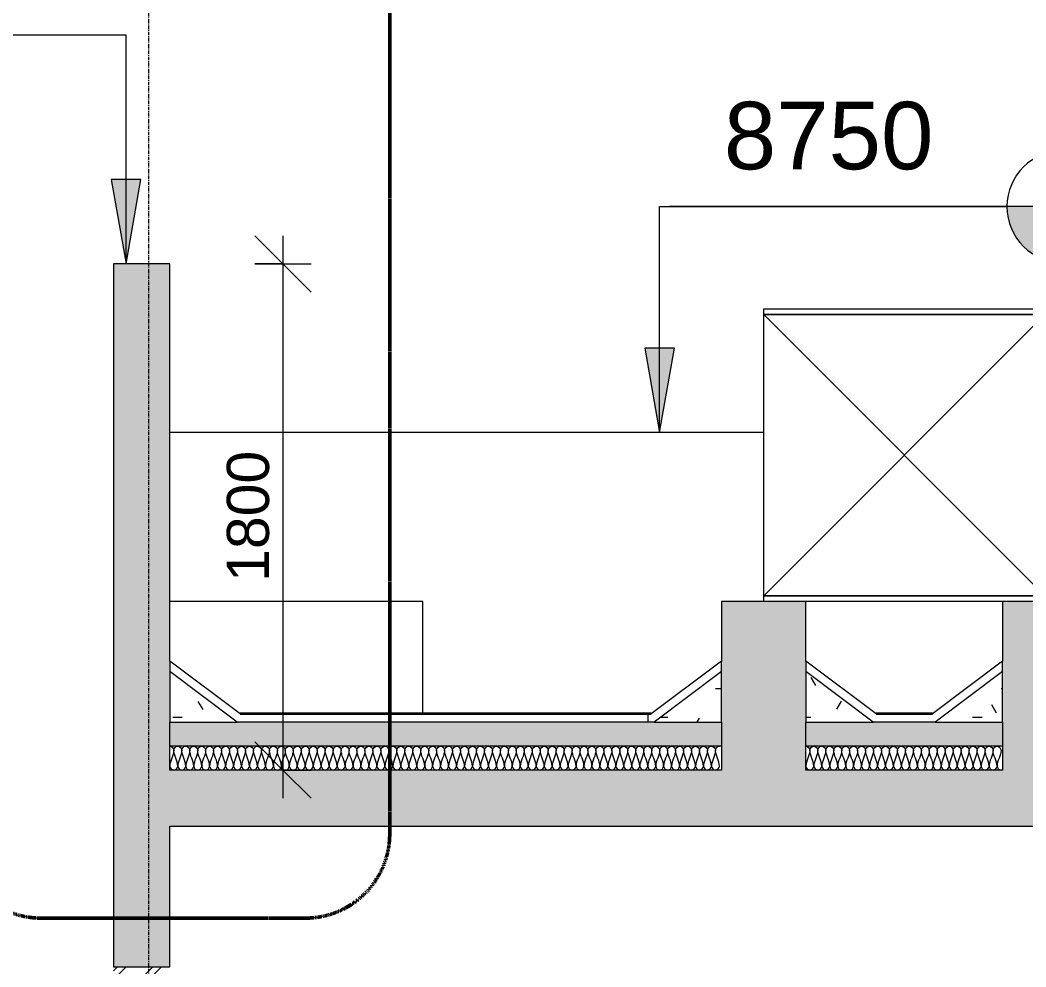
# Model space of a CAD drawing. Header units: millimetres. Extents: x -25665 to 60211, y -6376 to 13478.
# Drawn here: x 27173 to 30751, y 6850 to 10217 of the extents above; entities that cross this region are included whole.
import ezdxf

# ---------------------------------------------------------------- set-up
doc = ezdxf.new("R2010")
doc.units = ezdxf.units.MM
doc.linetypes.add('Callout Boundary', pattern=[2.38125, 1.190625, -1.190625])
doc.linetypes.add('Grid Line', pattern=[22.225, 12.7, -3.175, 3.175, -3.175])
for name, color, linetype, lineweight in [('A-ANNO-DIMS', 211, 'Continuous', 9), ('A-ANNO-DIMS-100', 211, 'Continuous', 9), ('A-ANNO-SYMB', 150, 'Continuous', 9), ('A-DETL', 90, 'Continuous', 9), ('A-DETL-GENF', 92, 'Continuous', 9), ('A-DETL-THIN', 151, 'Continuous', 9), ('A-FLOR', 192, 'Continuous', 9), ('A-FLOR-MCUT', 51, 'Continuous', 9), ('A-FLOR-PATT', 8, 'Continuous', 35), ('A-WALL', 113, 'Continuous', 9), ('A-WALL-PATT', 111, 'Continuous', 18), ('G-ANNO-DIMS', 111, 'Continuous', 9), ('P-SANR-FIXT', 6, 'Continuous', 9), ('S-GRID', 1, 'Continuous', 9)]:
    doc.layers.add(name, color=color, linetype=linetype, lineweight=lineweight)
doc.styles.add('Arial_2', font='arial.ttf', dxfattribs={"height": 240})
doc.styles.add('Arial_4', font='arial.ttf', dxfattribs={"height": 150})
doc.dimstyles.new('100', dxfattribs={"dimscale": 304.8, "dimtxt": 153.03891, "dimasz": 0.656168, "dimexe": 0.328084, "dimexo": 0.0625, "dimgap": 0.016404, "dimtad": 1, "dimdec": 0, "dimzin": 0, "dimdsep": 46, "dimtxsty": 'Arial_4', "dimblk1": 'OBLIQUE', "dimblk2": 'OBLIQUE', "dimsah": 1, "dimcen": 0.09, "dimdle": 0.328084, "dimazin": 0, "dimtfac": 1, "dimtdec": 4, "dimtix": 1, "dimtmove": 0, "dimatfit": 3, "dimfxl": 0.328084, "dimfxlon": 1, "dimtvp": 1, "dimtolj": 1, "dimtzin": 0, "dimarcsym": 2})
pattern_1 = [(0, (33405.6, 4690), (406.4, 101.6), [33.528, -271.272, 33.528, -271.272, -1625.6]), (0, (33405.6, 4690), (406.4, 101.6), [-609.6, 33.528, -576.072, 33.528, -271.272, -711.2]), (0, (33405.6, 4690), (406.4, 101.6), [-1524, 33.528, -169.672, 33.528, -474.472]), (120, (33558, 4740.8), (-291.1882, 301.1527), [33.528, -271.272, 33.528, -271.272, -1625.6]), (120, (33558, 4740.8), (-291.1882, 301.1527), [-609.6, 33.528, -576.072, 33.528, -271.272, -711.2]), (120, (33558, 4740.8), (-291.1882, 301.1527), [-1524, 33.528, -169.672, 33.528, -474.472]), (240, (33608.8, 4944), (-115.2118, -402.7527), [33.528, -271.272, 33.528, -271.272, -1625.6]), (240, (33608.8, 4944), (-115.2118, -402.7527), [-609.6, 33.528, -576.072, 33.528, -271.272, -711.2]), (240, (33608.8, 4944), (-115.2118, -402.7527), [-1524, 33.528, -169.672, 33.528, -474.472])]

# ---------------------------------------------------------------- blocks, each defined once
blk = doc.blocks.new('1m only - 1m only-860609-Section - B')
at = {"layer": 'P-SANR-FIXT'}
for p, q in [((-4926.4, 9190), (-3926.4, 9190)), ((-4926.4, 9170), (-4926.4, 9190)), ((-3926.4, 9170), (-4926.4, 9170)), ((-3926.4, 9170), (-4926.4, 8170)), ((-4926.4, 9170), (-3926.4, 8170)), ((-4926.4, 9170), (-3926.4, 9170)), ((-4926.4, 8170), (-4926.4, 9170)), ((-3926.4, 9170), (-3926.4, 9190)), ((-3926.4, 8170), (-3926.4, 9170)), ((-4926.4, 8170), (-3926.4, 8170)), ((-4926.4, 8150), (-4926.4, 8170)), ((-3926.4, 8170), (-4926.4, 8170)), ((-3926.4, 8150), (-3926.4, 8170)), ((-4076.4, 8150), (-4776.4, 8150))]:
    blk.add_line(p, q, dxfattribs=at)
blk = doc.blocks.new('Spot Elevations - Standard-23738-Section - B')
at = {"layer": 'G-ANNO-DIMS'}
h = blk.add_hatch(color=256, dxfattribs=at)
edge = h.paths.add_edge_path()
edge.add_line((-9495.1, 10163.3), (-9695.1, 10163.3))
edge.add_arc((-9495.1, 10163.3), 200, 90, 180, ccw=False)
edge.add_line((-9495.1, 10363.3), (-9495.1, 10163.3))
h = blk.add_hatch(color=256, dxfattribs=at)
edge = h.paths.add_edge_path()
edge.add_line((-9495.1, 10163.3), (-9295.1, 10163.3))
edge.add_arc((-9495.1, 10163.3), 200, 270, 360, ccw=False)
edge.add_line((-9495.1, 9963.3), (-9495.1, 10163.3))
for p, q in [((-9495.1, 9863.3), (-9495.1, 10463.3)), ((-9795.1, 10163.3), (-8095.1, 10163.3))]:
    blk.add_line(p, q, dxfattribs=at)
blk.add_circle((-9495.1, 10163.3), 200, dxfattribs=at)
blk = doc.blocks.new('DIMBLOCK58-Section - B')
at = {"layer": 'A-ANNO-DIMS-100', "transparency": 16777216}
for p, q in [((28107.8, 9350), (28007.8, 9450)), ((28107.8, 9450), (28107.8, 7450)), ((28007.8, 9350), (28207.8, 9350)), ((28107.8, 9350), (28007.8, 9350)), ((28107.8, 9350), (28207.8, 9250)), ((28107.8, 7550), (28007.8, 7650)), ((28207.8, 7550), (28007.8, 7550)), ((28107.8, 7550), (28207.8, 7450)), ((28107.8, 7550), (28207.8, 7550))]:
    blk.add_line(p, q, dxfattribs=at)
at = {"layer": 'A-ANNO-DIMS-100', "color": 0, "transparency": 16777216, "insert": (27908.1, 8219.3), "char_height": 150, "width": 553.765, "attachment_point": 1, "rotation": 90, "line_spacing_factor": 0.941778, "style": 'Arial_4'}
blk.add_mtext('1800', dxfattribs=at)
blk = doc.blocks.new('_Oblique')
at = {"color": 0, "linetype": 'ByBlock', "lineweight": -2}
blk.add_line((-0.5, -0.5), (0.5, 0.5), dxfattribs=at)

msp = doc.modelspace()

# ---------------------------------------------------------------- hatches: boundary and pattern name
at = {"layer": 'A-DETL-GENF'}
msp.add_hatch(color=253, dxfattribs=at).paths.add_polyline_path([(38402.3, 6850), (38480.3, 6850), (38480.3, 8750), (38280.3, 8750), (38280.3, 7550), (30967.8, 7550), (30967.8, 8150), (30667.8, 8150), (30667.8, 7550), (29967.8, 7550), (29967.8, 8150), (29667.8, 8150), (29667.8, 7550), (27705.3, 7550), (27705.3, 9350), (27505.3, 9350), (27505.3, 6850), (27705.3, 6850), (27705.3, 7350), (38230.3, 7350), (38230.3, 6850), (38280.3, 6850)])
at = {"layer": 'A-DETL-GENF', "lineweight": 18}
h = msp.add_hatch(dxfattribs=at)
h.set_pattern_fill('FP_23', color=250, style=0, pattern_type=2)
h.set_pattern_definition(pattern_1)
h.paths.add_polyline_path([(27705.3, 7720), (27945.3, 7720), (27705.3, 7900), (27705.3, 7750)])
h = msp.add_hatch(dxfattribs=at)
h.set_pattern_fill('FP_23', color=250, style=0, pattern_type=2)
h.set_pattern_definition(pattern_1)
h.paths.add_polyline_path([(29667.8, 7720), (29667.8, 7900), (29427.8, 7720)])
h = msp.add_hatch(dxfattribs=at)
h.set_pattern_fill('FP_23', color=250, style=0, pattern_type=2)
h.set_pattern_definition(pattern_1)
h.paths.add_polyline_path([(29967.8, 7720), (30207.8, 7720), (29967.8, 7900), (29967.8, 7740.8)])
h = msp.add_hatch(dxfattribs=at)
h.set_pattern_fill('FP_23', color=250, style=0, pattern_type=2)
h.set_pattern_definition(pattern_1)
h.paths.add_polyline_path([(30667.8, 7720), (30667.8, 7900), (30427.8, 7720)])
at = {"layer": 'A-FLOR-PATT', "lineweight": 9}
h = msp.add_hatch(dxfattribs=at)
h.set_pattern_fill('FP_22', color=256, style=0, pattern_type=2)
h.set_pattern_definition([(90, (33405.6, 4690), (-2000, 1e-13), [])])
h.paths.add_polyline_path([(38040.3, 7720), (38030.3, 7750), (31217.5, 7749), (31207.8, 7720), (38030.3, 7720)])
h.paths.add_polyline_path([(28501.4, 7720), (29427.8, 7720), (29417.8, 7750), (27955.3, 7750), (27945.3, 7720), (27955.3, 7720)])
h.paths.add_polyline_path([(30417.8, 7720), (30427.8, 7720), (30417.8, 7750), (30217.8, 7750), (30207.8, 7720), (30217.8, 7720)])
h = msp.add_hatch(dxfattribs=at)
h.set_pattern_fill('FP_23', color=256, style=0, pattern_type=2)
h.set_pattern_definition(pattern_1)
h.paths.add_polyline_path([(38264, 7635), (38280.3, 7635), (38280.3, 7720), (30967.8, 7720), (30967.8, 7635), (38068.6, 7635)])
h.paths.add_polyline_path([(28490.5, 7635), (29667.8, 7635), (29667.8, 7720), (27705.3, 7720), (27705.3, 7635), (27955.3, 7635)])
h.paths.add_polyline_path([(30417.8, 7635), (30667.8, 7635), (30667.8, 7720), (29967.8, 7720), (29967.8, 7635), (30217.8, 7635)])
at = {"layer": 'A-WALL-PATT', "lineweight": 9}
h = msp.add_hatch(dxfattribs=at)
h.set_pattern_fill('FP_21', color=256, style=0, pattern_type=2)
h.set_pattern_definition([(45, (33405.6, 4690), (-62.8618, 62.8618), []), (45, (33405.6, 4785.25), (-62.8618, 62.8618), [])])
h.paths.add_polyline_path([(27596.2, 50), (27705.3, 50), (27705.3, 1780), (27505.3, 1780), (27505.3, 50), (27519.8, 50)])
h.paths.add_polyline_path([(27636.2, 2480), (27705.3, 2480), (27705.3, 6850), (27505.3, 6850), (27505.3, 2480)])
at = {"layer": 'G-ANNO-DIMS'}
for points in [[(27549.5, 9350), (27602.4, 9650), (27496.6, 9650)], [(29447.7, 8750), (29500.6, 9050), (29394.8, 9050)]]:
    msp.add_hatch(color=256, dxfattribs=at).paths.add_polyline_path(points)

# ---------------------------------------------------------------- linework, layer by layer
at = {"layer": 'A-ANNO-SYMB', "linetype": 'Callout Boundary', "lineweight": 50}
for p, q in [((28487.5, 7323.4), (28487.5, 10405.9)), ((27247.3, 7023.4), (28187.5, 7023.4))]:
    msp.add_line(p, q, dxfattribs=at)
for centre, start, end in [((27247.3, 7323.4), 180, 270), ((28187.5, 7323.4), 270, 0)]:
    msp.add_arc(centre, 300, start, end, dxfattribs=at)
at = {"layer": 'A-DETL'}
for points in [[(27705.3, 7635), (27712, 7635), (27719.5, 7627.5), (27719.5, 7620.8)], [(27719.5, 7620.8), (27719.5, 7601.4), (27705.3, 7583.6), (27705.3, 7564.2)], [(27719.5, 7620.8), (27719.5, 7627.5), (27733.6, 7642.5), (27747.8, 7627.5), (27747.8, 7620.8)], [(27733.6, 7564.2), (27733.6, 7583.6), (27719.5, 7601.4), (27719.5, 7620.8)], [(27747.8, 7620.8), (27747.8, 7601.4), (27733.6, 7583.6), (27733.6, 7564.2)], [(27747.8, 7620.8), (27747.8, 7627.5), (27762, 7642.5), (27776.1, 7627.5), (27776.1, 7620.8)], [(27762, 7564.2), (27762, 7583.6), (27747.8, 7601.4), (27747.8, 7620.8)], [(27776.1, 7620.8), (27776.1, 7601.4), (27762, 7583.6), (27762, 7564.2)], [(27776.1, 7620.8), (27776.1, 7627.5), (27790.3, 7642.5), (27804.5, 7627.5), (27804.5, 7620.8)], [(27790.3, 7564.2), (27790.3, 7583.6), (27776.1, 7601.4), (27776.1, 7620.8)], [(27804.5, 7620.8), (27804.5, 7601.4), (27790.3, 7583.6), (27790.3, 7564.2)], [(27804.5, 7620.8), (27804.5, 7627.5), (27818.6, 7642.5), (27832.8, 7627.5), (27832.8, 7620.8)], [(27818.6, 7564.2), (27818.6, 7583.6), (27804.5, 7601.4), (27804.5, 7620.8)], [(27832.8, 7620.8), (27832.8, 7601.4), (27818.6, 7583.6), (27818.6, 7564.2)], [(27832.8, 7620.8), (27832.8, 7627.5), (27847, 7642.5), (27861.1, 7627.5), (27861.1, 7620.8)], [(27847, 7564.2), (27847, 7583.6), (27832.8, 7601.4), (27832.8, 7620.8)], [(27861.1, 7620.8), (27861.1, 7601.4), (27847, 7583.6), (27847, 7564.2)], [(27861.1, 7620.8), (27861.1, 7627.5), (27875.3, 7642.5), (27889.5, 7627.5), (27889.5, 7620.8)], [(27875.3, 7564.2), (27875.3, 7583.6), (27861.1, 7601.4), (27861.1, 7620.8)], [(27889.5, 7620.8), (27889.5, 7601.4), (27875.3, 7583.6), (27875.3, 7564.2)], [(27889.5, 7620.8), (27889.5, 7627.5), (27903.6, 7642.5), (27917.8, 7627.5), (27917.8, 7620.8)], [(27903.6, 7564.2), (27903.6, 7583.6), (27889.5, 7601.4), (27889.5, 7620.8)], [(27917.8, 7620.8), (27917.8, 7601.4), (27903.6, 7583.6), (27903.6, 7564.2)], [(27917.8, 7620.8), (27917.8, 7627.5), (27932, 7642.5), (27946.1, 7627.5), (27946.1, 7620.8)], [(27932, 7564.2), (27932, 7583.6), (27917.8, 7601.4), (27917.8, 7620.8)], [(27946.1, 7620.8), (27946.1, 7601.4), (27932, 7583.6), (27932, 7564.2)], [(27946.1, 7620.8), (27946.1, 7627.5), (27960.3, 7642.5), (27974.5, 7627.5), (27974.5, 7620.8)], [(27960.3, 7564.2), (27960.3, 7583.6), (27946.1, 7601.4), (27946.1, 7620.8)], [(27974.5, 7620.8), (27974.5, 7601.4), (27960.3, 7583.6), (27960.3, 7564.2)], [(27974.5, 7620.8), (27974.5, 7627.5), (27988.6, 7642.5), (28002.8, 7627.5), (28002.8, 7620.8)], [(27988.6, 7564.2), (27988.6, 7583.6), (27974.5, 7601.4), (27974.5, 7620.8)], [(28002.8, 7620.8), (28002.8, 7601.4), (27988.6, 7583.6), (27988.6, 7564.2)], [(28002.8, 7620.8), (28002.8, 7627.5), (28017, 7642.5), (28031.1, 7627.5), (28031.1, 7620.8)], [(28017, 7564.2), (28017, 7583.6), (28002.8, 7601.4), (28002.8, 7620.8)], [(28031.1, 7620.8), (28031.1, 7601.4), (28017, 7583.6), (28017, 7564.2)], [(28031.1, 7620.8), (28031.1, 7627.5), (28045.3, 7642.5), (28059.5, 7627.5), (28059.5, 7620.8)], [(28045.3, 7564.2), (28045.3, 7583.6), (28031.1, 7601.4), (28031.1, 7620.8)], [(28059.5, 7620.8), (28059.5, 7601.4), (28045.3, 7583.6), (28045.3, 7564.2)], [(28059.5, 7620.8), (28059.5, 7627.5), (28073.6, 7642.5), (28087.8, 7627.5), (28087.8, 7620.8)], [(28073.6, 7564.2), (28073.6, 7583.6), (28059.5, 7601.4), (28059.5, 7620.8)], [(28087.8, 7620.8), (28087.8, 7601.4), (28073.6, 7583.6), (28073.6, 7564.2)], [(28087.8, 7620.8), (28087.8, 7627.5), (28102, 7642.5), (28116.1, 7627.5), (28116.1, 7620.8)], [(28102, 7564.2), (28102, 7583.6), (28087.8, 7601.4), (28087.8, 7620.8)], [(28116.1, 7620.8), (28116.1, 7601.4), (28102, 7583.6), (28102, 7564.2)], [(28116.1, 7620.8), (28116.1, 7627.5), (28130.3, 7642.5), (28144.5, 7627.5), (28144.5, 7620.8)], [(28130.3, 7564.2), (28130.3, 7583.6), (28116.1, 7601.4), (28116.1, 7620.8)], [(28144.5, 7620.8), (28144.5, 7601.4), (28130.3, 7583.6), (28130.3, 7564.2)], [(28144.5, 7620.8), (28144.5, 7627.5), (28158.6, 7642.5), (28172.8, 7627.5), (28172.8, 7620.8)], [(28158.6, 7564.2), (28158.6, 7583.6), (28144.5, 7601.4), (28144.5, 7620.8)], [(28172.8, 7620.8), (28172.8, 7601.4), (28158.6, 7583.6), (28158.6, 7564.2)], [(28172.8, 7620.8), (28172.8, 7627.5), (28187, 7642.5), (28201.1, 7627.5), (28201.1, 7620.8)], [(28187, 7564.2), (28187, 7583.6), (28172.8, 7601.4), (28172.8, 7620.8)], [(28201.1, 7620.8), (28201.1, 7601.4), (28187, 7583.6), (28187, 7564.2)], [(28201.1, 7620.8), (28201.1, 7627.5), (28215.3, 7642.5), (28229.5, 7627.5), (28229.5, 7620.8)], [(28215.3, 7564.2), (28215.3, 7583.6), (28201.1, 7601.4), (28201.1, 7620.8)], [(28229.5, 7620.8), (28229.5, 7601.4), (28215.3, 7583.6), (28215.3, 7564.2)], [(28229.5, 7620.8), (28229.5, 7627.5), (28243.6, 7642.5), (28257.8, 7627.5), (28257.8, 7620.8)], [(28243.6, 7564.2), (28243.6, 7583.6), (28229.5, 7601.4), (28229.5, 7620.8)], [(28257.8, 7620.8), (28257.8, 7601.4), (28243.6, 7583.6), (28243.6, 7564.2)], [(28257.8, 7620.8), (28257.8, 7627.5), (28272, 7642.5), (28286.1, 7627.5), (28286.1, 7620.8)], [(28272, 7564.2), (28272, 7583.6), (28257.8, 7601.4), (28257.8, 7620.8)], [(28286.1, 7620.8), (28286.1, 7601.4), (28272, 7583.6), (28272, 7564.2)], [(28286.1, 7620.8), (28286.1, 7627.5), (28300.3, 7642.5), (28314.5, 7627.5), (28314.5, 7620.8)], [(28300.3, 7564.2), (28300.3, 7583.6), (28286.1, 7601.4), (28286.1, 7620.8)], [(28314.5, 7620.8), (28314.5, 7601.4), (28300.3, 7583.6), (28300.3, 7564.2)], [(28314.5, 7620.8), (28314.5, 7627.5), (28328.6, 7642.5), (28342.8, 7627.5), (28342.8, 7620.8)], [(28328.6, 7564.2), (28328.6, 7583.6), (28314.5, 7601.4), (28314.5, 7620.8)], [(28342.8, 7620.8), (28342.8, 7601.4), (28328.6, 7583.6), (28328.6, 7564.2)], [(28342.8, 7620.8), (28342.8, 7627.5), (28357, 7642.5), (28371.1, 7627.5), (28371.1, 7620.8)], [(28357, 7564.2), (28357, 7583.6), (28342.8, 7601.4), (28342.8, 7620.8)], [(28371.1, 7620.8), (28371.1, 7601.4), (28357, 7583.6), (28357, 7564.2)], [(28371.1, 7620.8), (28371.1, 7627.5), (28385.3, 7642.5), (28399.5, 7627.5), (28399.5, 7620.8)], [(28385.3, 7564.2), (28385.3, 7583.6), (28371.1, 7601.4), (28371.1, 7620.8)], [(28399.5, 7620.8), (28399.5, 7601.4), (28385.3, 7583.6), (28385.3, 7564.2)], [(28399.5, 7620.8), (28399.5, 7627.5), (28413.6, 7642.5), (28427.8, 7627.5), (28427.8, 7620.8)], [(28413.6, 7564.2), (28413.6, 7583.6), (28399.5, 7601.4), (28399.5, 7620.8)], [(28427.8, 7620.8), (28427.8, 7601.4), (28413.6, 7583.6), (28413.6, 7564.2)], [(28427.8, 7620.8), (28427.8, 7627.5), (28442, 7642.5), (28456.1, 7627.5), (28456.1, 7620.8)], [(28442, 7564.2), (28442, 7583.6), (28427.8, 7601.4), (28427.8, 7620.8)], [(28456.1, 7620.8), (28456.1, 7601.4), (28442, 7583.6), (28442, 7564.2)], [(28456.1, 7620.8), (28456.1, 7627.5), (28470.3, 7642.5), (28484.5, 7627.5), (28484.5, 7620.8)], [(28470.3, 7564.2), (28470.3, 7583.6), (28456.1, 7601.4), (28456.1, 7620.8)], [(28484.5, 7620.8), (28484.5, 7601.4), (28470.3, 7583.6), (28470.3, 7564.2)], [(28484.5, 7620.8), (28484.5, 7627.5), (28498.6, 7642.5), (28512.8, 7627.5), (28512.8, 7620.8)], [(28498.6, 7564.2), (28498.6, 7583.6), (28484.5, 7601.4), (28484.5, 7620.8)], [(28512.8, 7620.8), (28512.8, 7601.4), (28498.6, 7583.6), (28498.6, 7564.2)], [(28512.8, 7620.8), (28512.8, 7627.5), (28527, 7642.5), (28541.1, 7627.5), (28541.1, 7620.8)], [(28527, 7564.2), (28527, 7583.6), (28512.8, 7601.4), (28512.8, 7620.8)], [(28541.1, 7620.8), (28541.1, 7601.4), (28527, 7583.6), (28527, 7564.2)], [(28541.1, 7620.8), (28541.1, 7627.5), (28555.3, 7642.5), (28569.5, 7627.5), (28569.5, 7620.8)], [(28555.3, 7564.2), (28555.3, 7583.6), (28541.1, 7601.4), (28541.1, 7620.8)], [(28569.5, 7620.8), (28569.5, 7601.4), (28555.3, 7583.6), (28555.3, 7564.2)], [(28569.5, 7620.8), (28569.5, 7627.5), (28583.6, 7642.5), (28597.8, 7627.5), (28597.8, 7620.8)], [(28583.6, 7564.2), (28583.6, 7583.6), (28569.5, 7601.4), (28569.5, 7620.8)], [(28597.8, 7620.8), (28597.8, 7601.4), (28583.6, 7583.6), (28583.6, 7564.2)], [(28597.8, 7620.8), (28597.8, 7627.5), (28612, 7642.5), (28626.1, 7627.5), (28626.1, 7620.8)], [(28612, 7564.2), (28612, 7583.6), (28597.8, 7601.4), (28597.8, 7620.8)], [(28626.1, 7620.8), (28626.1, 7601.4), (28612, 7583.6), (28612, 7564.2)], [(28626.1, 7620.8), (28626.1, 7627.5), (28640.3, 7642.5), (28654.5, 7627.5), (28654.5, 7620.8)], [(28640.3, 7564.2), (28640.3, 7583.6), (28626.1, 7601.4), (28626.1, 7620.8)], [(28654.5, 7620.8), (28654.5, 7601.4), (28640.3, 7583.6), (28640.3, 7564.2)], [(28654.5, 7620.8), (28654.5, 7627.5), (28668.6, 7642.5), (28682.8, 7627.5), (28682.8, 7620.8)], [(28668.6, 7564.2), (28668.6, 7583.6), (28654.5, 7601.4), (28654.5, 7620.8)], [(28682.8, 7620.8), (28682.8, 7601.4), (28668.6, 7583.6), (28668.6, 7564.2)], [(28682.8, 7620.8), (28682.8, 7627.5), (28697, 7642.5), (28711.1, 7627.5), (28711.1, 7620.8)], [(28697, 7564.2), (28697, 7583.6), (28682.8, 7601.4), (28682.8, 7620.8)], [(28711.1, 7620.8), (28711.1, 7601.4), (28697, 7583.6), (28697, 7564.2)], [(28711.1, 7620.8), (28711.1, 7627.5), (28725.3, 7642.5), (28739.5, 7627.5), (28739.5, 7620.8)], [(28725.3, 7564.2), (28725.3, 7583.6), (28711.1, 7601.4), (28711.1, 7620.8)], [(28739.5, 7620.8), (28739.5, 7601.4), (28725.3, 7583.6), (28725.3, 7564.2)], [(28739.5, 7620.8), (28739.5, 7627.5), (28753.6, 7642.5), (28767.8, 7627.5), (28767.8, 7620.8)], [(28753.6, 7564.2), (28753.6, 7583.6), (28739.5, 7601.4), (28739.5, 7620.8)], [(28767.8, 7620.8), (28767.8, 7601.4), (28753.6, 7583.6), (28753.6, 7564.2)], [(28767.8, 7620.8), (28767.8, 7627.5), (28782, 7642.5), (28796.1, 7627.5), (28796.1, 7620.8)], [(28782, 7564.2), (28782, 7583.6), (28767.8, 7601.4), (28767.8, 7620.8)], [(28796.1, 7620.8), (28796.1, 7601.4), (28782, 7583.6), (28782, 7564.2)], [(28796.1, 7620.8), (28796.1, 7627.5), (28810.3, 7642.5), (28824.5, 7627.5), (28824.5, 7620.8)], [(28810.3, 7564.2), (28810.3, 7583.6), (28796.1, 7601.4), (28796.1, 7620.8)], [(28824.5, 7620.8), (28824.5, 7601.4), (28810.3, 7583.6), (28810.3, 7564.2)], [(28824.5, 7620.8), (28824.5, 7627.5), (28838.6, 7642.5), (28852.8, 7627.5), (28852.8, 7620.8)], [(28838.6, 7564.2), (28838.6, 7583.6), (28824.5, 7601.4), (28824.5, 7620.8)], [(28852.8, 7620.8), (28852.8, 7601.4), (28838.6, 7583.6), (28838.6, 7564.2)], [(28852.8, 7620.8), (28852.8, 7627.5), (28867, 7642.5), (28881.1, 7627.5), (28881.1, 7620.8)], [(28867, 7564.2), (28867, 7583.6), (28852.8, 7601.4), (28852.8, 7620.8)], [(28881.1, 7620.8), (28881.1, 7601.4), (28867, 7583.6), (28867, 7564.2)], [(28881.1, 7620.8), (28881.1, 7627.5), (28895.3, 7642.5), (28909.5, 7627.5), (28909.5, 7620.8)], [(28895.3, 7564.2), (28895.3, 7583.6), (28881.1, 7601.4), (28881.1, 7620.8)], [(28909.5, 7620.8), (28909.5, 7601.4), (28895.3, 7583.6), (28895.3, 7564.2)], [(28909.5, 7620.8), (28909.5, 7627.5), (28923.6, 7642.5), (28937.8, 7627.5), (28937.8, 7620.8)], [(28923.6, 7564.2), (28923.6, 7583.6), (28909.5, 7601.4), (28909.5, 7620.8)], [(28937.8, 7620.8), (28937.8, 7601.4), (28923.6, 7583.6), (28923.6, 7564.2)], [(28937.8, 7620.8), (28937.8, 7627.5), (28952, 7642.5), (28966.1, 7627.5), (28966.1, 7620.8)], [(28952, 7564.2), (28952, 7583.6), (28937.8, 7601.4), (28937.8, 7620.8)], [(28966.1, 7620.8), (28966.1, 7601.4), (28952, 7583.6), (28952, 7564.2)], [(28966.1, 7620.8), (28966.1, 7627.5), (28980.3, 7642.5), (28994.5, 7627.5), (28994.5, 7620.8)], [(28980.3, 7564.2), (28980.3, 7583.6), (28966.1, 7601.4), (28966.1, 7620.8)], [(28994.5, 7620.8), (28994.5, 7601.4), (28980.3, 7583.6), (28980.3, 7564.2)], [(28994.5, 7620.8), (28994.5, 7627.5), (29008.6, 7642.5), (29022.8, 7627.5), (29022.8, 7620.8)], [(29008.6, 7564.2), (29008.6, 7583.6), (28994.5, 7601.4), (28994.5, 7620.8)], [(29022.8, 7620.8), (29022.8, 7601.4), (29008.6, 7583.6), (29008.6, 7564.2)], [(29022.8, 7620.8), (29022.8, 7627.5), (29037, 7642.5), (29051.1, 7627.5), (29051.1, 7620.8)], [(29037, 7564.2), (29037, 7583.6), (29022.8, 7601.4), (29022.8, 7620.8)], [(29051.1, 7620.8), (29051.1, 7601.4), (29037, 7583.6), (29037, 7564.2)], [(29051.1, 7620.8), (29051.1, 7627.5), (29065.3, 7642.5), (29079.5, 7627.5), (29079.5, 7620.8)], [(29065.3, 7564.2), (29065.3, 7583.6), (29051.1, 7601.4), (29051.1, 7620.8)], [(29079.5, 7620.8), (29079.5, 7601.4), (29065.3, 7583.6), (29065.3, 7564.2)], [(29079.5, 7620.8), (29079.5, 7627.5), (29093.6, 7642.5), (29107.8, 7627.5), (29107.8, 7620.8)], [(29093.6, 7564.2), (29093.6, 7583.6), (29079.5, 7601.4), (29079.5, 7620.8)], [(29107.8, 7620.8), (29107.8, 7601.4), (29093.6, 7583.6), (29093.6, 7564.2)], [(29107.8, 7620.8), (29107.8, 7627.5), (29122, 7642.5), (29136.1, 7627.5), (29136.1, 7620.8)], [(29122, 7564.2), (29122, 7583.6), (29107.8, 7601.4), (29107.8, 7620.8)], [(29136.1, 7620.8), (29136.1, 7601.4), (29122, 7583.6), (29122, 7564.2)], [(29136.1, 7620.8), (29136.1, 7627.5), (29150.3, 7642.5), (29164.5, 7627.5), (29164.5, 7620.8)], [(29150.3, 7564.2), (29150.3, 7583.6), (29136.1, 7601.4), (29136.1, 7620.8)], [(29164.5, 7620.8), (29164.5, 7601.4), (29150.3, 7583.6), (29150.3, 7564.2)], [(29164.5, 7620.8), (29164.5, 7627.5), (29178.6, 7642.5), (29192.8, 7627.5), (29192.8, 7620.8)], [(29178.6, 7564.2), (29178.6, 7583.6), (29164.5, 7601.4), (29164.5, 7620.8)], [(29192.8, 7620.8), (29192.8, 7601.4), (29178.6, 7583.6), (29178.6, 7564.2)], [(29192.8, 7620.8), (29192.8, 7627.5), (29207, 7642.5), (29221.1, 7627.5), (29221.1, 7620.8)], [(29207, 7564.2), (29207, 7583.6), (29192.8, 7601.4), (29192.8, 7620.8)], [(29221.1, 7620.8), (29221.1, 7601.4), (29207, 7583.6), (29207, 7564.2)], [(29221.1, 7620.8), (29221.1, 7627.5), (29235.3, 7642.5), (29249.5, 7627.5), (29249.5, 7620.8)], [(29235.3, 7564.2), (29235.3, 7583.6), (29221.1, 7601.4), (29221.1, 7620.8)], [(29249.5, 7620.8), (29249.5, 7601.4), (29235.3, 7583.6), (29235.3, 7564.2)], [(29249.5, 7620.8), (29249.5, 7627.5), (29263.6, 7642.5), (29277.8, 7627.5), (29277.8, 7620.8)], [(29263.6, 7564.2), (29263.6, 7583.6), (29249.5, 7601.4), (29249.5, 7620.8)], [(29277.8, 7620.8), (29277.8, 7601.4), (29263.6, 7583.6), (29263.6, 7564.2)], [(29277.8, 7620.8), (29277.8, 7627.5), (29292, 7642.5), (29306.1, 7627.5), (29306.1, 7620.8)], [(29292, 7564.2), (29292, 7583.6), (29277.8, 7601.4), (29277.8, 7620.8)], [(29306.1, 7620.8), (29306.1, 7601.4), (29292, 7583.6), (29292, 7564.2)], [(29306.1, 7620.8), (29306.1, 7627.5), (29320.3, 7642.5), (29334.5, 7627.5), (29334.5, 7620.8)], [(29320.3, 7564.2), (29320.3, 7583.6), (29306.1, 7601.4), (29306.1, 7620.8)], [(29334.5, 7620.8), (29334.5, 7601.4), (29320.3, 7583.6), (29320.3, 7564.2)], [(29334.5, 7620.8), (29334.5, 7627.5), (29348.6, 7642.5), (29362.8, 7627.5), (29362.8, 7620.8)], [(29348.6, 7564.2), (29348.6, 7583.6), (29334.5, 7601.4), (29334.5, 7620.8)], [(29362.8, 7620.8), (29362.8, 7601.4), (29348.6, 7583.6), (29348.6, 7564.2)], [(29362.8, 7620.8), (29362.8, 7627.5), (29377, 7642.5), (29391.1, 7627.5), (29391.1, 7620.8)], [(29377, 7564.2), (29377, 7583.6), (29362.8, 7601.4), (29362.8, 7620.8)], [(29391.1, 7620.8), (29391.1, 7601.4), (29377, 7583.6), (29377, 7564.2)], [(29391.1, 7620.8), (29391.1, 7627.5), (29405.3, 7642.5), (29419.5, 7627.5), (29419.5, 7620.8)], [(29405.3, 7564.2), (29405.3, 7583.6), (29391.1, 7601.4), (29391.1, 7620.8)], [(29419.5, 7620.8), (29419.5, 7601.4), (29405.3, 7583.6), (29405.3, 7564.2)], [(29419.5, 7620.8), (29419.5, 7627.5), (29433.6, 7642.5), (29447.8, 7627.5), (29447.8, 7620.8)], [(29433.6, 7564.2), (29433.6, 7583.6), (29419.5, 7601.4), (29419.5, 7620.8)], [(29447.8, 7620.8), (29447.8, 7601.4), (29433.6, 7583.6), (29433.6, 7564.2)], [(29447.8, 7620.8), (29447.8, 7627.5), (29462, 7642.5), (29476.1, 7627.5), (29476.1, 7620.8)], [(29462, 7564.2), (29462, 7583.6), (29447.8, 7601.4), (29447.8, 7620.8)], [(29476.1, 7620.8), (29476.1, 7601.4), (29462, 7583.6), (29462, 7564.2)], [(29476.1, 7620.8), (29476.1, 7627.5), (29490.3, 7642.5), (29504.5, 7627.5), (29504.5, 7620.8)], [(29490.3, 7564.2), (29490.3, 7583.6), (29476.1, 7601.4), (29476.1, 7620.8)], [(29504.5, 7620.8), (29504.5, 7601.4), (29490.3, 7583.6), (29490.3, 7564.2)], [(29504.5, 7620.8), (29504.5, 7627.5), (29518.6, 7642.5), (29532.8, 7627.5), (29532.8, 7620.8)], [(29518.6, 7564.2), (29518.6, 7583.6), (29504.5, 7601.4), (29504.5, 7620.8)], [(29532.8, 7620.8), (29532.8, 7601.4), (29518.6, 7583.6), (29518.6, 7564.2)], [(29532.8, 7620.8), (29532.8, 7627.5), (29547, 7642.5), (29561.1, 7627.5), (29561.1, 7620.8)], [(29547, 7564.2), (29547, 7583.6), (29532.8, 7601.4), (29532.8, 7620.8)], [(29561.1, 7620.8), (29561.1, 7601.4), (29547, 7583.6), (29547, 7564.2)], [(29561.1, 7620.8), (29561.1, 7627.5), (29575.3, 7642.5), (29589.5, 7627.5), (29589.5, 7620.8)], [(29575.3, 7564.2), (29575.3, 7583.6), (29561.1, 7601.4), (29561.1, 7620.8)], [(29589.5, 7620.8), (29589.5, 7601.4), (29575.3, 7583.6), (29575.3, 7564.2)], [(29589.5, 7620.8), (29589.5, 7627.5), (29603.6, 7642.5), (29617.8, 7627.5), (29617.8, 7620.8)], [(29603.6, 7564.2), (29603.6, 7583.6), (29589.5, 7601.4), (29589.5, 7620.8)], [(29617.8, 7620.8), (29617.8, 7601.4), (29603.6, 7583.6), (29603.6, 7564.2)], [(29617.8, 7620.8), (29617.8, 7627.5), (29632, 7642.5), (29646.1, 7627.5), (29646.1, 7620.8)], [(29632, 7564.2), (29632, 7583.6), (29617.8, 7601.4), (29617.8, 7620.8)], [(29646.1, 7620.8), (29646.1, 7601.4), (29632, 7583.6), (29632, 7564.2)], [(29646.1, 7620.8), (29646.1, 7627.5), (29653.6, 7635), (29660.3, 7635)], [(29660.3, 7564.2), (29660.3, 7583.6), (29646.1, 7601.4), (29646.1, 7620.8)], [(29967.8, 7635), (29974.5, 7635), (29982, 7627.5), (29982, 7620.8)], [(29982, 7620.8), (29982, 7601.4), (29967.8, 7583.6), (29967.8, 7564.2)], [(29982, 7620.8), (29982, 7627.5), (29996.1, 7642.5), (30010.3, 7627.5), (30010.3, 7620.8)], [(29996.1, 7564.2), (29996.1, 7583.6), (29982, 7601.4), (29982, 7620.8)], [(30010.3, 7620.8), (30010.3, 7601.4), (29996.1, 7583.6), (29996.1, 7564.2)], [(30010.3, 7620.8), (30010.3, 7627.5), (30024.5, 7642.5), (30038.6, 7627.5), (30038.6, 7620.8)], [(30024.5, 7564.2), (30024.5, 7583.6), (30010.3, 7601.4), (30010.3, 7620.8)], [(30038.6, 7620.8), (30038.6, 7601.4), (30024.5, 7583.6), (30024.5, 7564.2)], [(30038.6, 7620.8), (30038.6, 7627.5), (30052.8, 7642.5), (30067, 7627.5), (30067, 7620.8)], [(30052.8, 7564.2), (30052.8, 7583.6), (30038.6, 7601.4), (30038.6, 7620.8)], [(30067, 7620.8), (30067, 7601.4), (30052.8, 7583.6), (30052.8, 7564.2)], [(30067, 7620.8), (30067, 7627.5), (30081.1, 7642.5), (30095.3, 7627.5), (30095.3, 7620.8)], [(30081.1, 7564.2), (30081.1, 7583.6), (30067, 7601.4), (30067, 7620.8)], [(30095.3, 7620.8), (30095.3, 7601.4), (30081.1, 7583.6), (30081.1, 7564.2)], [(30095.3, 7620.8), (30095.3, 7627.5), (30109.5, 7642.5), (30123.6, 7627.5), (30123.6, 7620.8)], [(30109.5, 7564.2), (30109.5, 7583.6), (30095.3, 7601.4), (30095.3, 7620.8)], [(30123.6, 7620.8), (30123.6, 7601.4), (30109.5, 7583.6), (30109.5, 7564.2)], [(30123.6, 7620.8), (30123.6, 7627.5), (30137.8, 7642.5), (30152, 7627.5), (30152, 7620.8)], [(30137.8, 7564.2), (30137.8, 7583.6), (30123.6, 7601.4), (30123.6, 7620.8)], [(30152, 7620.8), (30152, 7601.4), (30137.8, 7583.6), (30137.8, 7564.2)], [(30152, 7620.8), (30152, 7627.5), (30166.1, 7642.5), (30180.3, 7627.5), (30180.3, 7620.8)], [(30166.1, 7564.2), (30166.1, 7583.6), (30152, 7601.4), (30152, 7620.8)], [(30180.3, 7620.8), (30180.3, 7601.4), (30166.1, 7583.6), (30166.1, 7564.2)], [(30180.3, 7620.8), (30180.3, 7627.5), (30194.5, 7642.5), (30208.6, 7627.5), (30208.6, 7620.8)], [(30194.5, 7564.2), (30194.5, 7583.6), (30180.3, 7601.4), (30180.3, 7620.8)], [(30208.6, 7620.8), (30208.6, 7601.4), (30194.5, 7583.6), (30194.5, 7564.2)], [(30208.6, 7620.8), (30208.6, 7627.5), (30222.8, 7642.5), (30237, 7627.5), (30237, 7620.8)], [(30222.8, 7564.2), (30222.8, 7583.6), (30208.6, 7601.4), (30208.6, 7620.8)], [(30237, 7620.8), (30237, 7601.4), (30222.8, 7583.6), (30222.8, 7564.2)], [(30237, 7620.8), (30237, 7627.5), (30251.1, 7642.5), (30265.3, 7627.5), (30265.3, 7620.8)], [(30251.1, 7564.2), (30251.1, 7583.6), (30237, 7601.4), (30237, 7620.8)], [(30265.3, 7620.8), (30265.3, 7601.4), (30251.1, 7583.6), (30251.1, 7564.2)], [(30265.3, 7620.8), (30265.3, 7627.5), (30279.5, 7642.5), (30293.6, 7627.5), (30293.6, 7620.8)], [(30279.5, 7564.2), (30279.5, 7583.6), (30265.3, 7601.4), (30265.3, 7620.8)], [(30293.6, 7620.8), (30293.6, 7601.4), (30279.5, 7583.6), (30279.5, 7564.2)], [(30293.6, 7620.8), (30293.6, 7627.5), (30307.8, 7642.5), (30322, 7627.5), (30322, 7620.8)], [(30307.8, 7564.2), (30307.8, 7583.6), (30293.6, 7601.4), (30293.6, 7620.8)], [(30322, 7620.8), (30322, 7601.4), (30307.8, 7583.6), (30307.8, 7564.2)], [(30322, 7620.8), (30322, 7627.5), (30336.1, 7642.5), (30350.3, 7627.5), (30350.3, 7620.8)], [(30336.1, 7564.2), (30336.1, 7583.6), (30322, 7601.4), (30322, 7620.8)], [(30350.3, 7620.8), (30350.3, 7601.4), (30336.1, 7583.6), (30336.1, 7564.2)], [(30350.3, 7620.8), (30350.3, 7627.5), (30364.5, 7642.5), (30378.6, 7627.5), (30378.6, 7620.8)], [(30364.5, 7564.2), (30364.5, 7583.6), (30350.3, 7601.4), (30350.3, 7620.8)], [(30378.6, 7620.8), (30378.6, 7601.4), (30364.5, 7583.6), (30364.5, 7564.2)], [(30378.6, 7620.8), (30378.6, 7627.5), (30392.8, 7642.5), (30407, 7627.5), (30407, 7620.8)], [(30392.8, 7564.2), (30392.8, 7583.6), (30378.6, 7601.4), (30378.6, 7620.8)], [(30407, 7620.8), (30407, 7601.4), (30392.8, 7583.6), (30392.8, 7564.2)], [(30407, 7620.8), (30407, 7627.5), (30421.1, 7642.5), (30435.3, 7627.5), (30435.3, 7620.8)], [(30421.1, 7564.2), (30421.1, 7583.6), (30407, 7601.4), (30407, 7620.8)], [(30435.3, 7620.8), (30435.3, 7601.4), (30421.1, 7583.6), (30421.1, 7564.2)], [(30435.3, 7620.8), (30435.3, 7627.5), (30449.5, 7642.5), (30463.6, 7627.5), (30463.6, 7620.8)], [(30449.5, 7564.2), (30449.5, 7583.6), (30435.3, 7601.4), (30435.3, 7620.8)], [(30463.6, 7620.8), (30463.6, 7601.4), (30449.5, 7583.6), (30449.5, 7564.2)], [(30463.6, 7620.8), (30463.6, 7627.5), (30477.8, 7642.5), (30492, 7627.5), (30492, 7620.8)], [(30477.8, 7564.2), (30477.8, 7583.6), (30463.6, 7601.4), (30463.6, 7620.8)], [(30492, 7620.8), (30492, 7601.4), (30477.8, 7583.6), (30477.8, 7564.2)], [(30492, 7620.8), (30492, 7627.5), (30506.1, 7642.5), (30520.3, 7627.5), (30520.3, 7620.8)], [(30506.1, 7564.2), (30506.1, 7583.6), (30492, 7601.4), (30492, 7620.8)], [(30520.3, 7620.8), (30520.3, 7601.4), (30506.1, 7583.6), (30506.1, 7564.2)], [(30520.3, 7620.8), (30520.3, 7627.5), (30534.5, 7642.5), (30548.6, 7627.5), (30548.6, 7620.8)], [(30534.5, 7564.2), (30534.5, 7583.6), (30520.3, 7601.4), (30520.3, 7620.8)], [(30548.6, 7620.8), (30548.6, 7601.4), (30534.5, 7583.6), (30534.5, 7564.2)], [(30548.6, 7620.8), (30548.6, 7627.5), (30562.8, 7642.5), (30577, 7627.5), (30577, 7620.8)], [(30562.8, 7564.2), (30562.8, 7583.6), (30548.6, 7601.4), (30548.6, 7620.8)], [(30577, 7620.8), (30577, 7601.4), (30562.8, 7583.6), (30562.8, 7564.2)], [(30577, 7620.8), (30577, 7627.5), (30591.1, 7642.5), (30605.3, 7627.5), (30605.3, 7620.8)], [(30591.1, 7564.2), (30591.1, 7583.6), (30577, 7601.4), (30577, 7620.8)], [(30605.3, 7620.8), (30605.3, 7601.4), (30591.1, 7583.6), (30591.1, 7564.2)], [(30605.3, 7620.8), (30605.3, 7627.5), (30619.5, 7642.5), (30633.6, 7627.5), (30633.6, 7620.8)], [(30619.5, 7564.2), (30619.5, 7583.6), (30605.3, 7601.4), (30605.3, 7620.8)], [(30633.6, 7620.8), (30633.6, 7601.4), (30619.5, 7583.6), (30619.5, 7564.2)], [(30633.6, 7620.8), (30633.6, 7627.5), (30647.8, 7642.5), (30662, 7627.5), (30662, 7620.8)], [(30647.8, 7564.2), (30647.8, 7583.6), (30633.6, 7601.4), (30633.6, 7620.8)], [(30662, 7620.8), (30662, 7601.4), (30647.8, 7583.6), (30647.8, 7564.2)], [(27705.3, 7564.2), (27705.3, 7557.5), (27719.5, 7542.5), (27733.6, 7557.5), (27733.6, 7564.2)], [(27733.6, 7564.2), (27733.6, 7557.5), (27747.8, 7542.5), (27762, 7557.5), (27762, 7564.2)], [(27762, 7564.2), (27762, 7557.5), (27776.1, 7542.5), (27790.3, 7557.5), (27790.3, 7564.2)], [(27790.3, 7564.2), (27790.3, 7557.5), (27804.5, 7542.5), (27818.6, 7557.5), (27818.6, 7564.2)], [(27818.6, 7564.2), (27818.6, 7557.5), (27832.8, 7542.5), (27847, 7557.5), (27847, 7564.2)], [(27847, 7564.2), (27847, 7557.5), (27861.1, 7542.5), (27875.3, 7557.5), (27875.3, 7564.2)], [(27875.3, 7564.2), (27875.3, 7557.5), (27889.5, 7542.5), (27903.6, 7557.5), (27903.6, 7564.2)], [(27903.6, 7564.2), (27903.6, 7557.5), (27917.8, 7542.5), (27932, 7557.5), (27932, 7564.2)], [(27932, 7564.2), (27932, 7557.5), (27946.1, 7542.5), (27960.3, 7557.5), (27960.3, 7564.2)], [(27960.3, 7564.2), (27960.3, 7557.5), (27974.5, 7542.5), (27988.6, 7557.5), (27988.6, 7564.2)], [(27988.6, 7564.2), (27988.6, 7557.5), (28002.8, 7542.5), (28017, 7557.5), (28017, 7564.2)], [(28017, 7564.2), (28017, 7557.5), (28031.1, 7542.5), (28045.3, 7557.5), (28045.3, 7564.2)], [(28045.3, 7564.2), (28045.3, 7557.5), (28059.5, 7542.5), (28073.6, 7557.5), (28073.6, 7564.2)], [(28073.6, 7564.2), (28073.6, 7557.5), (28087.8, 7542.5), (28102, 7557.5), (28102, 7564.2)], [(28102, 7564.2), (28102, 7557.5), (28116.1, 7542.5), (28130.3, 7557.5), (28130.3, 7564.2)], [(28130.3, 7564.2), (28130.3, 7557.5), (28144.5, 7542.5), (28158.6, 7557.5), (28158.6, 7564.2)], [(28158.6, 7564.2), (28158.6, 7557.5), (28172.8, 7542.5), (28187, 7557.5), (28187, 7564.2)], [(28187, 7564.2), (28187, 7557.5), (28201.1, 7542.5), (28215.3, 7557.5), (28215.3, 7564.2)], [(28215.3, 7564.2), (28215.3, 7557.5), (28229.5, 7542.5), (28243.6, 7557.5), (28243.6, 7564.2)], [(28243.6, 7564.2), (28243.6, 7557.5), (28257.8, 7542.5), (28272, 7557.5), (28272, 7564.2)], [(28272, 7564.2), (28272, 7557.5), (28286.1, 7542.5), (28300.3, 7557.5), (28300.3, 7564.2)], [(28300.3, 7564.2), (28300.3, 7557.5), (28314.5, 7542.5), (28328.6, 7557.5), (28328.6, 7564.2)], [(28328.6, 7564.2), (28328.6, 7557.5), (28342.8, 7542.5), (28357, 7557.5), (28357, 7564.2)], [(28357, 7564.2), (28357, 7557.5), (28371.1, 7542.5), (28385.3, 7557.5), (28385.3, 7564.2)], [(28385.3, 7564.2), (28385.3, 7557.5), (28399.5, 7542.5), (28413.6, 7557.5), (28413.6, 7564.2)], [(28413.6, 7564.2), (28413.6, 7557.5), (28427.8, 7542.5), (28442, 7557.5), (28442, 7564.2)], [(28442, 7564.2), (28442, 7557.5), (28456.1, 7542.5), (28470.3, 7557.5), (28470.3, 7564.2)], [(28470.3, 7564.2), (28470.3, 7557.5), (28484.5, 7542.5), (28498.6, 7557.5), (28498.6, 7564.2)], [(28498.6, 7564.2), (28498.6, 7557.5), (28512.8, 7542.5), (28527, 7557.5), (28527, 7564.2)], [(28527, 7564.2), (28527, 7557.5), (28541.1, 7542.5), (28555.3, 7557.5), (28555.3, 7564.2)], [(28555.3, 7564.2), (28555.3, 7557.5), (28569.5, 7542.5), (28583.6, 7557.5), (28583.6, 7564.2)], [(28583.6, 7564.2), (28583.6, 7557.5), (28597.8, 7542.5), (28612, 7557.5), (28612, 7564.2)], [(28612, 7564.2), (28612, 7557.5), (28626.1, 7542.5), (28640.3, 7557.5), (28640.3, 7564.2)], [(28640.3, 7564.2), (28640.3, 7557.5), (28654.5, 7542.5), (28668.6, 7557.5), (28668.6, 7564.2)], [(28668.6, 7564.2), (28668.6, 7557.5), (28682.8, 7542.5), (28697, 7557.5), (28697, 7564.2)], [(28697, 7564.2), (28697, 7557.5), (28711.1, 7542.5), (28725.3, 7557.5), (28725.3, 7564.2)], [(28725.3, 7564.2), (28725.3, 7557.5), (28739.5, 7542.5), (28753.6, 7557.5), (28753.6, 7564.2)], [(28753.6, 7564.2), (28753.6, 7557.5), (28767.8, 7542.5), (28782, 7557.5), (28782, 7564.2)], [(28782, 7564.2), (28782, 7557.5), (28796.1, 7542.5), (28810.3, 7557.5), (28810.3, 7564.2)], [(28810.3, 7564.2), (28810.3, 7557.5), (28824.5, 7542.5), (28838.6, 7557.5), (28838.6, 7564.2)], [(28838.6, 7564.2), (28838.6, 7557.5), (28852.8, 7542.5), (28867, 7557.5), (28867, 7564.2)], [(28867, 7564.2), (28867, 7557.5), (28881.1, 7542.5), (28895.3, 7557.5), (28895.3, 7564.2)], [(28895.3, 7564.2), (28895.3, 7557.5), (28909.5, 7542.5), (28923.6, 7557.5), (28923.6, 7564.2)], [(28923.6, 7564.2), (28923.6, 7557.5), (28937.8, 7542.5), (28952, 7557.5), (28952, 7564.2)], [(28952, 7564.2), (28952, 7557.5), (28966.1, 7542.5), (28980.3, 7557.5), (28980.3, 7564.2)], [(28980.3, 7564.2), (28980.3, 7557.5), (28994.5, 7542.5), (29008.6, 7557.5), (29008.6, 7564.2)], [(29008.6, 7564.2), (29008.6, 7557.5), (29022.8, 7542.5), (29037, 7557.5), (29037, 7564.2)], [(29037, 7564.2), (29037, 7557.5), (29051.1, 7542.5), (29065.3, 7557.5), (29065.3, 7564.2)], [(29065.3, 7564.2), (29065.3, 7557.5), (29079.5, 7542.5), (29093.6, 7557.5), (29093.6, 7564.2)], [(29093.6, 7564.2), (29093.6, 7557.5), (29107.8, 7542.5), (29122, 7557.5), (29122, 7564.2)], [(29122, 7564.2), (29122, 7557.5), (29136.1, 7542.5), (29150.3, 7557.5), (29150.3, 7564.2)], [(29150.3, 7564.2), (29150.3, 7557.5), (29164.5, 7542.5), (29178.6, 7557.5), (29178.6, 7564.2)], [(29178.6, 7564.2), (29178.6, 7557.5), (29192.8, 7542.5), (29207, 7557.5), (29207, 7564.2)], [(29207, 7564.2), (29207, 7557.5), (29221.1, 7542.5), (29235.3, 7557.5), (29235.3, 7564.2)], [(29235.3, 7564.2), (29235.3, 7557.5), (29249.5, 7542.5), (29263.6, 7557.5), (29263.6, 7564.2)], [(29263.6, 7564.2), (29263.6, 7557.5), (29277.8, 7542.5), (29292, 7557.5), (29292, 7564.2)], [(29292, 7564.2), (29292, 7557.5), (29306.1, 7542.5), (29320.3, 7557.5), (29320.3, 7564.2)], [(29320.3, 7564.2), (29320.3, 7557.5), (29334.5, 7542.5), (29348.6, 7557.5), (29348.6, 7564.2)], [(29348.6, 7564.2), (29348.6, 7557.5), (29362.8, 7542.5), (29377, 7557.5), (29377, 7564.2)], [(29377, 7564.2), (29377, 7557.5), (29391.1, 7542.5), (29405.3, 7557.5), (29405.3, 7564.2)], [(29405.3, 7564.2), (29405.3, 7557.5), (29419.5, 7542.5), (29433.6, 7557.5), (29433.6, 7564.2)], [(29433.6, 7564.2), (29433.6, 7557.5), (29447.8, 7542.5), (29462, 7557.5), (29462, 7564.2)], [(29462, 7564.2), (29462, 7557.5), (29476.1, 7542.5), (29490.3, 7557.5), (29490.3, 7564.2)], [(29490.3, 7564.2), (29490.3, 7557.5), (29504.5, 7542.5), (29518.6, 7557.5), (29518.6, 7564.2)], [(29518.6, 7564.2), (29518.6, 7557.5), (29532.8, 7542.5), (29547, 7557.5), (29547, 7564.2)], [(29547, 7564.2), (29547, 7557.5), (29561.1, 7542.5), (29575.3, 7557.5), (29575.3, 7564.2)], [(29575.3, 7564.2), (29575.3, 7557.5), (29589.5, 7542.5), (29603.6, 7557.5), (29603.6, 7564.2)], [(29603.6, 7564.2), (29603.6, 7557.5), (29617.8, 7542.5), (29632, 7557.5), (29632, 7564.2)], [(29632, 7564.2), (29632, 7557.5), (29646.1, 7542.5), (29660.3, 7557.5), (29660.3, 7564.2)], [(29967.8, 7564.2), (29967.8, 7557.5), (29982, 7542.5), (29996.1, 7557.5), (29996.1, 7564.2)], [(29996.1, 7564.2), (29996.1, 7557.5), (30010.3, 7542.5), (30024.5, 7557.5), (30024.5, 7564.2)], [(30024.5, 7564.2), (30024.5, 7557.5), (30038.6, 7542.5), (30052.8, 7557.5), (30052.8, 7564.2)], [(30052.8, 7564.2), (30052.8, 7557.5), (30067, 7542.5), (30081.1, 7557.5), (30081.1, 7564.2)], [(30081.1, 7564.2), (30081.1, 7557.5), (30095.3, 7542.5), (30109.5, 7557.5), (30109.5, 7564.2)], [(30109.5, 7564.2), (30109.5, 7557.5), (30123.6, 7542.5), (30137.8, 7557.5), (30137.8, 7564.2)], [(30137.8, 7564.2), (30137.8, 7557.5), (30152, 7542.5), (30166.1, 7557.5), (30166.1, 7564.2)], [(30166.1, 7564.2), (30166.1, 7557.5), (30180.3, 7542.5), (30194.5, 7557.5), (30194.5, 7564.2)], [(30194.5, 7564.2), (30194.5, 7557.5), (30208.6, 7542.5), (30222.8, 7557.5), (30222.8, 7564.2)], [(30222.8, 7564.2), (30222.8, 7557.5), (30237, 7542.5), (30251.1, 7557.5), (30251.1, 7564.2)], [(30251.1, 7564.2), (30251.1, 7557.5), (30265.3, 7542.5), (30279.5, 7557.5), (30279.5, 7564.2)], [(30279.5, 7564.2), (30279.5, 7557.5), (30293.6, 7542.5), (30307.8, 7557.5), (30307.8, 7564.2)], [(30307.8, 7564.2), (30307.8, 7557.5), (30322, 7542.5), (30336.1, 7557.5), (30336.1, 7564.2)], [(30336.1, 7564.2), (30336.1, 7557.5), (30350.3, 7542.5), (30364.5, 7557.5), (30364.5, 7564.2)], [(30364.5, 7564.2), (30364.5, 7557.5), (30378.6, 7542.5), (30392.8, 7557.5), (30392.8, 7564.2)], [(30392.8, 7564.2), (30392.8, 7557.5), (30407, 7542.5), (30421.1, 7557.5), (30421.1, 7564.2)], [(30421.1, 7564.2), (30421.1, 7557.5), (30435.3, 7542.5), (30449.5, 7557.5), (30449.5, 7564.2)], [(30449.5, 7564.2), (30449.5, 7557.5), (30463.6, 7542.5), (30477.8, 7557.5), (30477.8, 7564.2)], [(30477.8, 7564.2), (30477.8, 7557.5), (30492, 7542.5), (30506.1, 7557.5), (30506.1, 7564.2)], [(30506.1, 7564.2), (30506.1, 7557.5), (30520.3, 7542.5), (30534.5, 7557.5), (30534.5, 7564.2)], [(30534.5, 7564.2), (30534.5, 7557.5), (30548.6, 7542.5), (30562.8, 7557.5), (30562.8, 7564.2)], [(30562.8, 7564.2), (30562.8, 7557.5), (30577, 7542.5), (30591.1, 7557.5), (30591.1, 7564.2)], [(30591.1, 7564.2), (30591.1, 7557.5), (30605.3, 7542.5), (30619.5, 7557.5), (30619.5, 7564.2)], [(30619.5, 7564.2), (30619.5, 7557.5), (30633.6, 7542.5), (30647.8, 7557.5), (30647.8, 7564.2)], [(30647.8, 7564.2), (30647.8, 7557.5), (30655.3, 7550), (30662, 7550)]]:
    msp.add_open_spline(points, degree=3, dxfattribs=at)
at = {"layer": 'A-DETL-THIN'}
for p, q in [((27705.3, 9350), (27505.3, 9350)), ((27505.3, 9350), (27505.3, 6850)), ((27705.3, 7937.5), (27705.3, 9350)), ((29967.8, 8150), (29667.8, 8150)), ((29667.8, 8150), (29667.8, 7937.5)), ((29967.8, 7937.5), (29967.8, 8150)), ((30967.8, 8150), (30667.8, 8150)), ((30667.8, 8150), (30667.8, 7937.5)), ((27955.3, 7750), (27705.3, 7937.5)), ((27705.3, 7937.5), (27705.3, 7900)), ((29667.8, 7937.5), (29417.8, 7750)), ((29667.8, 7900), (29667.8, 7937.5)), ((30217.8, 7750), (29967.8, 7937.5)), ((29967.8, 7937.5), (29967.8, 7900)), ((30667.8, 7937.5), (30417.8, 7750)), ((30667.8, 7900), (30667.8, 7937.5)), ((27705.3, 7900), (27705.3, 7720)), ((27945.3, 7720), (27705.3, 7900)), ((29667.8, 7900), (29427.8, 7720)), ((29667.8, 7720), (29667.8, 7900)), ((29967.8, 7900), (29967.8, 7720)), ((30207.8, 7720), (29967.8, 7900)), ((30667.8, 7900), (30427.8, 7720)), ((30667.8, 7720), (30667.8, 7900)), ((27705.3, 7550), (27705.3, 7720)), ((27705.3, 7720), (27945.3, 7720)), ((29427.8, 7720), (29667.8, 7720)), ((29667.8, 7720), (29667.8, 7550)), ((29967.8, 7550), (29967.8, 7720)), ((29967.8, 7720), (30207.8, 7720)), ((30427.8, 7720), (30667.8, 7720)), ((30667.8, 7720), (30667.8, 7550)), ((29667.8, 7550), (27705.3, 7550)), ((30667.8, 7550), (29967.8, 7550)), ((27705.3, 6850), (27705.3, 7350)), ((27705.3, 7350), (38230.3, 7350)), ((27505.3, 6850), (27705.3, 6850))]:
    msp.add_line(p, q, dxfattribs=at)
at = {"layer": 'A-FLOR', "lineweight": 35}
for p, q in [((29417.8, 7750), (27955.3, 7750)), ((30417.8, 7750), (30217.8, 7750))]:
    msp.add_line(p, q, dxfattribs=at)
at = {"layer": 'A-FLOR-MCUT'}
for p, q in [((29427.8, 7720), (27945.3, 7720)), ((30427.8, 7720), (30207.8, 7720)), ((29667.8, 7635), (27705.3, 7635)), ((30667.8, 7635), (29967.8, 7635))]:
    msp.add_line(p, q, dxfattribs=at)
at = {"layer": 'A-WALL'}
for p, q in [((29817.8, 8750), (27705.3, 8750)), ((28605.3, 8150), (27705.3, 8150)), ((28605.3, 7750), (28605.3, 8150))]:
    msp.add_line(p, q, dxfattribs=at)
at = {"layer": 'G-ANNO-DIMS'}
for p, q in [((27549.5, 10163.3), (25449.1, 10163.3)), ((27549.5, 9350), (27549.5, 10163.3)), ((27602.4, 9650), (27496.6, 9650)), ((27496.6, 9650), (27549.5, 9350)), ((27549.5, 9350), (27602.4, 9650)), ((29447.7, 9553.6), (30683.2, 9553.6)), ((29447.7, 8750), (29447.7, 9553.6)), ((29500.6, 9050), (29394.8, 9050)), ((29394.8, 9050), (29447.7, 8750)), ((29447.7, 8750), (29500.6, 9050))]:
    msp.add_line(p, q, dxfattribs=at)
at = {"layer": 'S-GRID', "linetype": 'Grid Line'}
msp.add_line((27630.3, -304.8), (27630.3, 12677.9), dxfattribs=at)

# ---------------------------------------------------------------- block references
at = {"layer": 'G-ANNO-DIMS', "extrusion": (0, 0, -1)}
msp.add_blockref('Spot Elevations - Standard-23738-Section - B', (-21388.1, -609.7), dxfattribs=at)
at = {"layer": 'P-SANR-FIXT'}
msp.add_blockref('1m only - 1m only-860609-Section - B', (34744.2, 0), dxfattribs=at)

# ---------------------------------------------------------------- texts
at = {"layer": 'G-ANNO-DIMS', "insert": (29676, 9926.5), "char_height": 240, "width": 893.244, "attachment_point": 1, "line_spacing_factor": 0.941778, "style": 'Arial_2'}
msp.add_mtext('8750', dxfattribs=at)

# ---------------------------------------------------------------- dimensions: what is measured, and where the dimension line sits
at = {"layer": 'A-ANNO-DIMS'}
dim = msp.add_linear_dim(base=(28107.8, 7550), p1=(28007.8, 9350), p2=(28207.8, 7550), angle=90, dimstyle='100', override={"dimpost": '<>', "dimfxl": 1811.077028}, dxfattribs=at)
dim.commit()
dim.dimension.update_dxf_attribs({"geometry": 'DIMBLOCK58-Section - B', "text_midpoint": (28026.3, 8450)})

doc.saveas('drawing.dxf')
